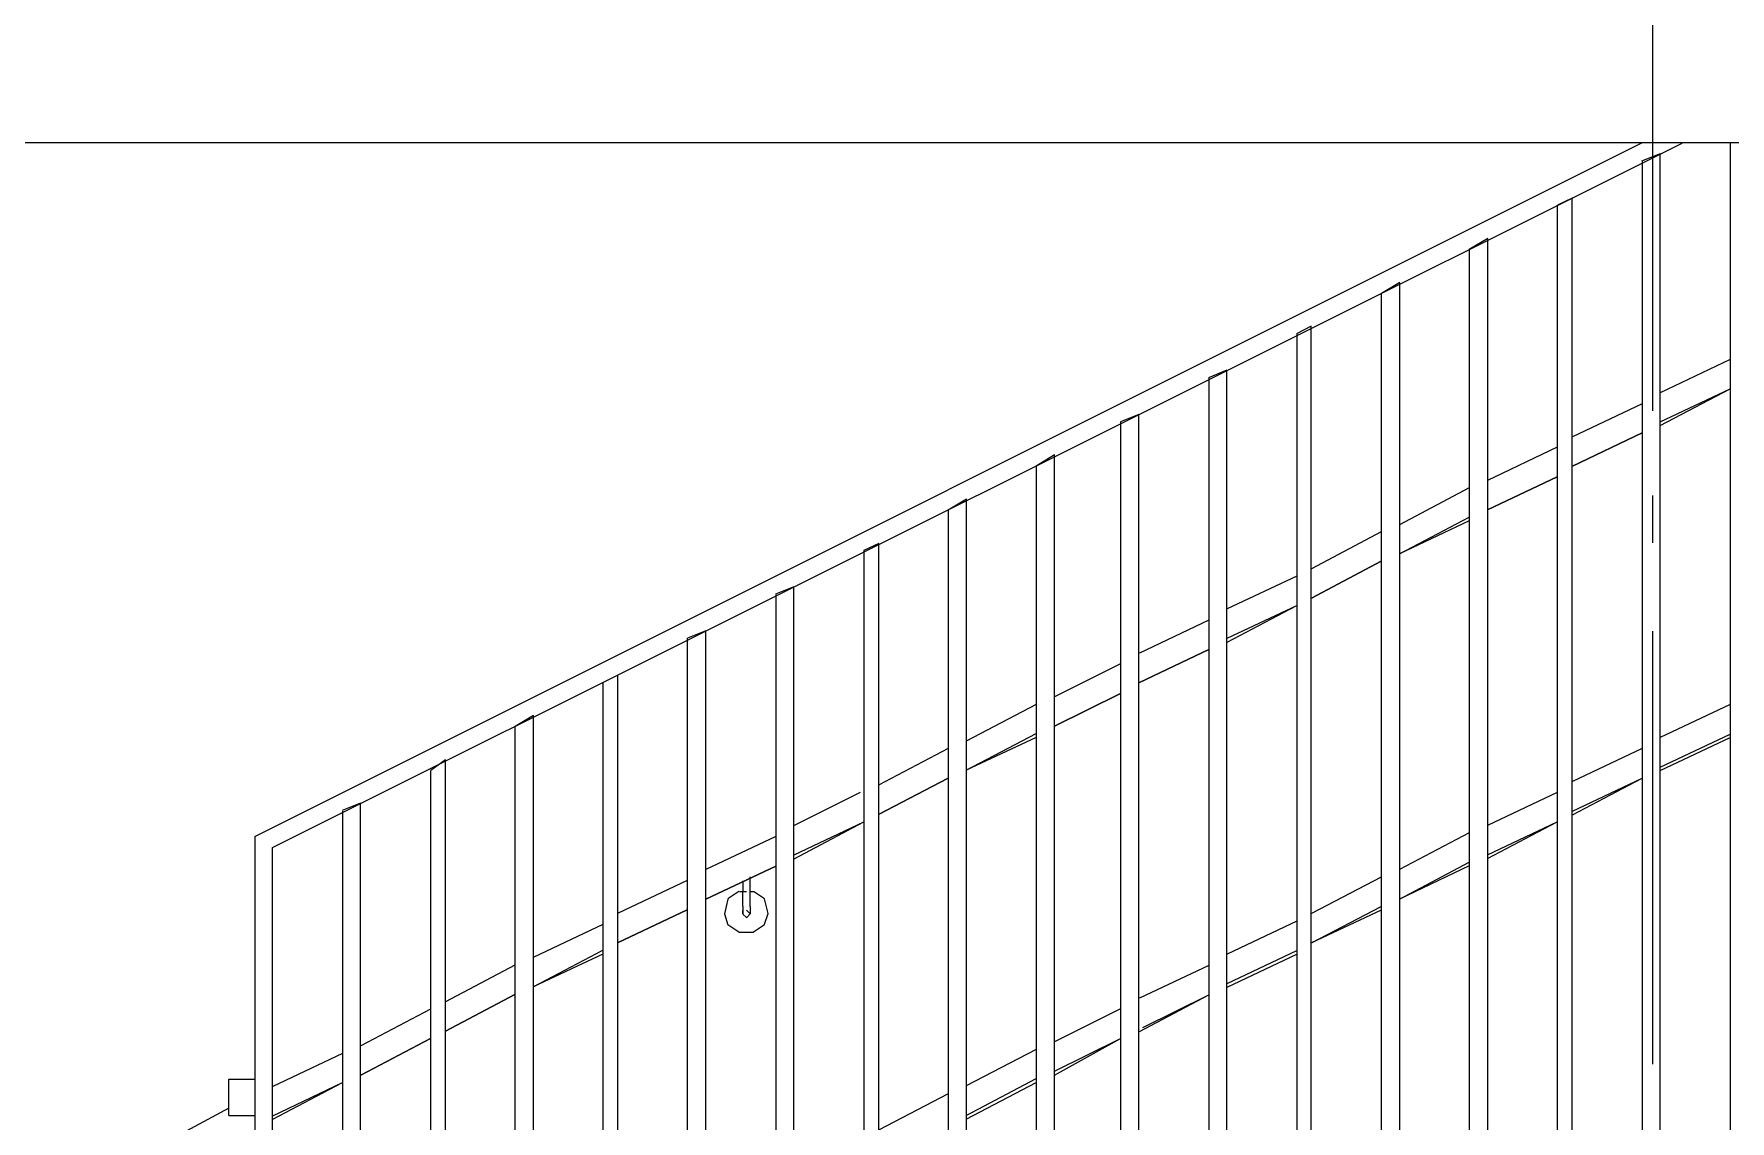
# Model space of a CAD drawing. Header units: millimetres. Extents: x -401725 to 250493, y 305116 to 802890.
# Drawn here: x -375108.39 to -375107.62, y 508968.101 to 508968.595 of the extents above; entities that cross this region are included whole.
import ezdxf

# ---------------------------------------------------------------- set-up
doc = ezdxf.new("R2010")
doc.units = ezdxf.units.MM
doc.layers.add('PDF _Геометрия', color=7, linetype='Continuous', true_color=0x1d1d1d)

msp = doc.modelspace()

# ---------------------------------------------------------------- linework, layer by layer
at = {"layer": 'PDF _Геометрия', "color": 7, "lineweight": 9}
for points in [[(-375107.65473, 508968.42386), (-375107.65473, 508968.64547)], [(-375109.53823, 508968.54557), (-375107.48817, 508968.54557)], [(-375107.65962, 508968.54544), (-375108.28963, 508968.23043)], [(-375108.28149, 508968.22552), (-375107.64138, 508968.54539)], [(-375107.61968, 508968.54545), (-375107.61968, 508967.93709)], [(-375107.65147, 508968.54052), (-375107.65987, 508968.53712)], [(-375107.65962, 508968.53704), (-375107.65962, 508967.91703)], [(-375107.65147, 508967.92049), (-375107.65147, 508968.54054)], [(-375107.69819, 508968.51715), (-375107.69819, 508967.89724)], [(-375107.6914, 508968.52041), (-375107.69801, 508968.51719)], [(-375107.6914, 508967.90052), (-375107.6914, 508968.5204)], [(-375107.7297, 508968.50202), (-375107.73808, 508968.49703)], [(-375107.7297, 508967.88206), (-375107.7297, 508968.50202)], [(-375107.73813, 508968.4972), (-375107.73813, 508967.87721)], [(-375107.77806, 508968.47705), (-375107.77806, 508967.85705)], [(-375107.76964, 508968.48201), (-375107.77801, 508968.47702)], [(-375107.76964, 508967.86201), (-375107.76964, 508968.48198)], [(-375107.80985, 508968.46217), (-375107.8166, 508968.4588)], [(-375107.80985, 508967.84215), (-375107.80985, 508968.46219)], [(-375107.81637, 508968.45877), (-375107.81637, 508967.8387)], [(-375107.61968, 508968.44704), (-375107.65135, 508968.43201)], [(-375107.84815, 508968.44223), (-375107.8565, 508968.43886)], [(-375107.8563, 508968.43871), (-375107.8563, 508967.81881)], [(-375107.84815, 508967.82213), (-375107.84815, 508968.44225)], [(-375107.65135, 508968.41877), (-375107.61968, 508968.4338)], [(-375107.65135, 508968.41716), (-375107.61968, 508968.4338)], [(-375107.88809, 508968.42211), (-375107.89642, 508968.41874)], [(-375107.88809, 508967.81049), (-375107.88809, 508968.4221)], [(-375107.65962, 508968.42697), (-375107.69124, 508968.41196)], [(-375107.89651, 508968.41883), (-375107.89651, 508967.81393)], [(-375107.69819, 508968.40723), (-375107.72978, 508968.39224)], [(-375107.93481, 508968.39883), (-375107.93481, 508967.83384)], [(-375107.92639, 508968.40384), (-375107.93471, 508968.39871)], [(-375107.92639, 508967.83039), (-375107.92639, 508968.40384)], [(-375107.96633, 508968.38365), (-375107.97464, 508968.3787)], [(-375107.96633, 508967.84865), (-375107.96633, 508968.38362)], [(-375107.73813, 508968.38886), (-375107.76985, 508968.37211)], [(-375107.65473, 508968.36381), (-375107.65473, 508968.38543)], [(-375107.97475, 508968.37884), (-375107.97475, 508967.85372)], [(-375107.73813, 508968.37389), (-375107.76985, 508968.35892), (-375107.73813, 508968.3755)], [(-375107.77806, 508968.36885), (-375107.80974, 508968.35212)], [(-375108.01305, 508968.36052), (-375108.01305, 508967.87369)], [(-375108.00626, 508968.36359), (-375108.01297, 508968.36041)], [(-375108.00626, 508967.86871), (-375108.00626, 508968.3636)], [(-375107.81637, 508968.34876), (-375107.848, 508968.33383)], [(-375108.04484, 508968.34383), (-375108.05313, 508968.34048)], [(-375108.05299, 508968.34045), (-375108.05299, 508967.89205)], [(-375108.04484, 508967.88893), (-375108.04484, 508968.34385)], [(-375107.848, 508968.3205), (-375107.81637, 508968.33543)], [(-375107.848, 508968.31873), (-375107.81637, 508968.33543)], [(-375108.08477, 508968.32388), (-375108.09305, 508968.32054)], [(-375108.08477, 508967.90888), (-375108.08477, 508968.32388)], [(-375107.8563, 508968.32868), (-375107.88789, 508968.31377)], [(-375107.65473, 508968.12719), (-375107.65473, 508968.32378)], [(-375108.0932, 508968.32058), (-375108.0932, 508967.91219)], [(-375107.89651, 508968.30895), (-375107.92646, 508968.29388)], [(-375108.1315, 508968.30055), (-375108.1315, 508967.93226)], [(-375108.12471, 508968.30373), (-375108.13139, 508968.30039)], [(-375108.12471, 508967.92869), (-375108.12471, 508968.30375)], [(-375107.93481, 508968.29051), (-375107.9665, 508968.27387)], [(-375107.61968, 508968.29048), (-375107.65135, 508968.27545)], [(-375108.16301, 508968.2854), (-375108.17127, 508968.28048)], [(-375108.16301, 508967.94703), (-375108.16301, 508968.28542)], [(-375108.17144, 508968.28056), (-375108.17144, 508967.95213)], [(-375107.93481, 508968.27546), (-375107.9665, 508968.26059), (-375107.93481, 508968.27723)], [(-375107.65135, 508968.26203), (-375107.61968, 508968.27706)], [(-375107.65135, 508968.26042), (-375107.61968, 508968.27545)], [(-375107.97475, 508968.27049), (-375108.00639, 508968.25388)], [(-375107.65962, 508968.27044), (-375107.69124, 508968.25544)], [(-375108.20974, 508968.26047), (-375108.20974, 508967.97209)], [(-375108.20295, 508968.26535), (-375108.20961, 508968.26044)], [(-375108.20295, 508967.96708), (-375108.20295, 508968.26535)], [(-375107.69124, 508968.24204), (-375107.65962, 508968.25704)], [(-375107.69124, 508968.24043), (-375107.65962, 508968.25704)], [(-375108.24152, 508968.24558), (-375108.24993, 508968.24225)], [(-375108.24152, 508967.98729), (-375108.24152, 508968.24559)], [(-375108.01468, 508968.25044), (-375108.04469, 508968.23544)], [(-375107.69819, 508968.25055), (-375107.72978, 508968.23556)], [(-375108.24968, 508968.24199), (-375108.24968, 508967.99044)], [(-375108.04465, 508968.22213), (-375108.01305, 508968.23714)], [(-375108.04465, 508968.22037), (-375108.01305, 508968.23713)], [(-375107.72978, 508968.22218), (-375107.69819, 508968.23717)], [(-375107.72978, 508968.22057), (-375107.69819, 508968.23717)], [(-375108.28961, 508968.2303), (-375108.28961, 508968.01038)], [(-375108.05299, 508968.23046), (-375108.08472, 508968.21548)], [(-375107.73813, 508968.23222), (-375107.76985, 508968.21547)], [(-375108.28146, 508968.00723), (-375108.28146, 508968.22546)], [(-375107.73813, 508968.21725), (-375107.76985, 508968.20211), (-375107.73813, 508968.21886)], [(-375108.0932, 508968.21056), (-375108.12488, 508968.1956)], [(-375108.06983, 508968.20555), (-375108.07477, 508968.2022)], [(-375108.06793, 508968.21037), (-375108.06793, 508968.20543)], [(-375108.06467, 508968.20546), (-375108.06467, 508968.21216)], [(-375108.05815, 508968.20217), (-375108.06309, 508968.20552)], [(-375107.77806, 508968.21207), (-375107.80974, 508968.19552)], [(-375108.07472, 508968.20207), (-375108.07631, 508968.19538)], [(-375108.06793, 508968.19874), (-375108.06793, 508968.20543), (-375108.06952, 508968.20543)], [(-375108.06793, 508968.19874), (-375108.06793, 508968.19539)], [(-375108.0663, 508968.20536), (-375108.06789, 508968.20536)], [(-375108.06467, 508968.19877), (-375108.06467, 508968.19542), (-375108.06626, 508968.19366)], [(-375108.06467, 508968.2037), (-375108.06467, 508968.20546)], [(-375108.06467, 508968.19877), (-375108.06467, 508968.2037)], [(-375108.06304, 508968.20539), (-375108.06463, 508968.20539)], [(-375108.05652, 508968.19558), (-375108.05811, 508968.20227)], [(-375107.77806, 508968.19712), (-375107.80974, 508968.18217), (-375107.77806, 508968.19872)], [(-375108.1315, 508968.19051), (-375108.16315, 508968.17557)], [(-375108.07631, 508968.19538), (-375108.07472, 508968.19045)], [(-375108.07477, 508968.19058), (-375108.06983, 508968.18723)], [(-375108.06793, 508968.19539), (-375108.06793, 508968.19698)], [(-375108.06793, 508968.19539), (-375108.06793, 508968.19539)], [(-375108.0663, 508968.19373), (-375108.06789, 508968.19531)], [(-375108.06626, 508968.197), (-375108.06467, 508968.19542)], [(-375108.06309, 508968.18719), (-375108.05815, 508968.19054)], [(-375108.05811, 508968.19064), (-375108.05652, 508968.19558)], [(-375107.81637, 508968.19201), (-375107.848, 508968.17708)], [(-375108.06973, 508968.18706), (-375108.06304, 508968.18706)], [(-375108.1315, 508968.17715), (-375108.16314, 508968.16221), (-375108.1315, 508968.17891)], [(-375107.848, 508968.16375), (-375107.81637, 508968.17868)], [(-375107.848, 508968.16215), (-375107.81637, 508968.17708)], [(-375108.17144, 508968.17208), (-375108.20303, 508968.1554)], [(-375107.8563, 508968.17197), (-375107.88789, 508968.15706)], [(-375108.20974, 508968.15212), (-375108.24147, 508968.13547)], [(-375107.89651, 508968.15228), (-375107.92646, 508968.13721)], [(-375107.88789, 508968.14197), (-375107.8563, 508968.15865)], [(-375107.8863, 508968.14375), (-375107.8563, 508968.15865)], [(-375107.92646, 508968.12392), (-375107.89651, 508968.13881)], [(-375107.92646, 508968.12215), (-375107.89651, 508968.13881)], [(-375108.24968, 508968.13205), (-375108.28136, 508968.117)], [(-375107.93481, 508968.13387), (-375107.9665, 508968.11723)], [(-375108.30132, 508968.12034), (-375108.28961, 508968.12034), (-375108.28961, 508968.10373)], [(-375108.30129, 508968.10378), (-375108.30129, 508968.12038)], [(-375108.28136, 508968.10369), (-375108.24968, 508968.11875)], [(-375108.28136, 508968.10212), (-375108.24968, 508968.11875)], [(-375107.97475, 508968.11372), (-375108.00639, 508968.0971)], [(-375107.9665, 508968.10378), (-375107.93481, 508968.1206)], [(-375107.9665, 508968.10219), (-375107.93481, 508968.11882)], [(-375108.30129, 508968.1071), (-375108.32628, 508968.09365)], [(-375108.28961, 508968.10373), (-375108.30132, 508968.10373)]]:
    msp.add_lwpolyline(points, dxfattribs=at)
for points in [[(-375107.65962, 508968.41375), (-375107.69124, 508968.39874)], [(-375107.69819, 508968.39384), (-375107.72978, 508968.37885)], [(-375107.77806, 508968.3555), (-375107.80974, 508968.33878)], [(-375107.8563, 508968.31536), (-375107.88789, 508968.30046)], [(-375107.89651, 508968.29548), (-375107.92646, 508968.28059)], [(-375107.97475, 508968.25706), (-375108.00639, 508968.24044)], [(-375108.05299, 508968.21707), (-375108.08472, 508968.20208)], [(-375108.0932, 508968.19719), (-375108.12488, 508968.18222)], [(-375108.17143, 508968.15874), (-375108.20303, 508968.14206)], [(-375108.20974, 508968.1388), (-375108.24147, 508968.12215)]]:
    msp.add_lwpolyline(points, close=True, dxfattribs=at)

doc.saveas('drawing.dxf')
